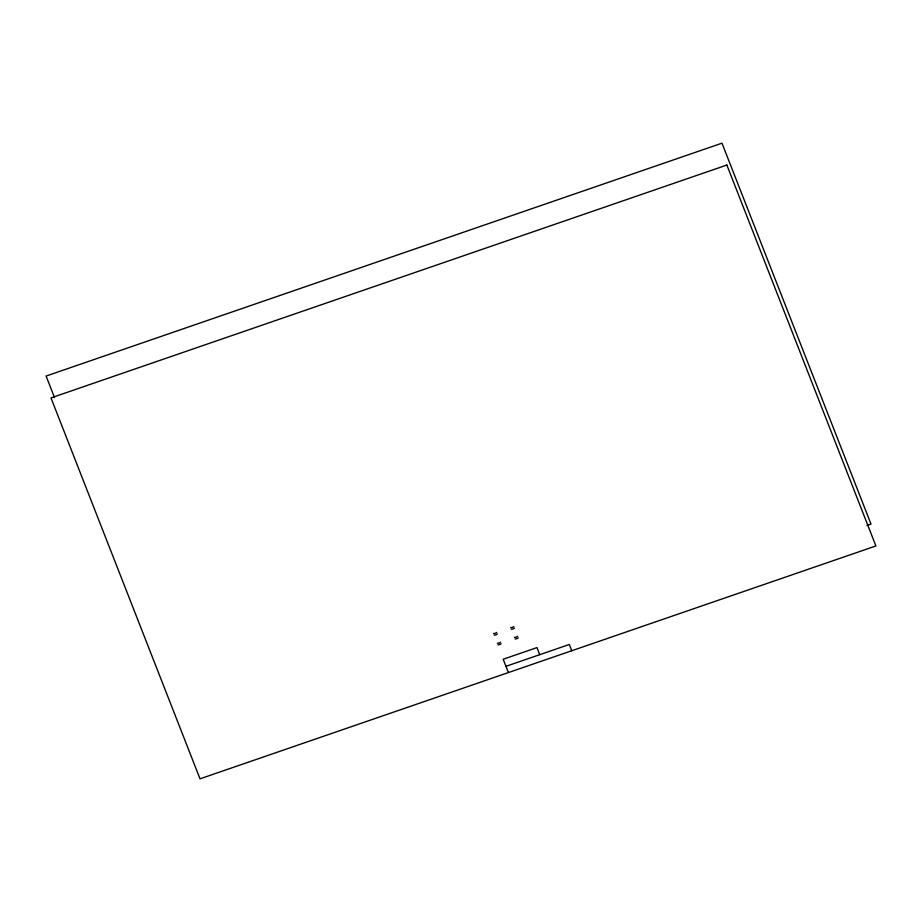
<?xml version="1.0" encoding="UTF-8"?>
<svg xmlns="http://www.w3.org/2000/svg" width="922" height="922" viewBox="0 0 922 922"><rect width="100%" height="100%" fill="white"/><g stroke="black" fill="none" stroke-linecap="round" stroke-linejoin="round"><path stroke-width="1.38" d="M866.934 525.494L871.013 524.088L721.984 143.175L46.1 376.049L54.502 397.52M505.948 666.318L569.312 644.49L571.755 650.736M539.739 654.678L536.973 647.59L503.182 659.242L508.276 672.276M501.165 643.717A2.547 1.314 -21.4 0 1 497.949 644.812M500.542 642.138A2.547 1.314 -21.4 0 1 497.327 643.245M496.739 632.4A2.547 1.314 -21.4 0 1 493.524 633.506M497.35 633.979A2.547 1.314 -21.4 0 1 494.134 635.085M518.256 637.828A2.547 1.314 -21.4 0 1 515.041 638.934M517.634 636.249A2.547 1.314 -21.4 0 1 514.418 637.356M513.831 626.511A2.547 1.314 -21.4 0 1 510.615 627.617M514.441 628.089A2.547 1.314 -21.4 0 1 511.226 629.196M726.87 165.038L50.987 397.912L200.016 778.825L875.9 545.951L726.87 165.038"/></g></svg>
